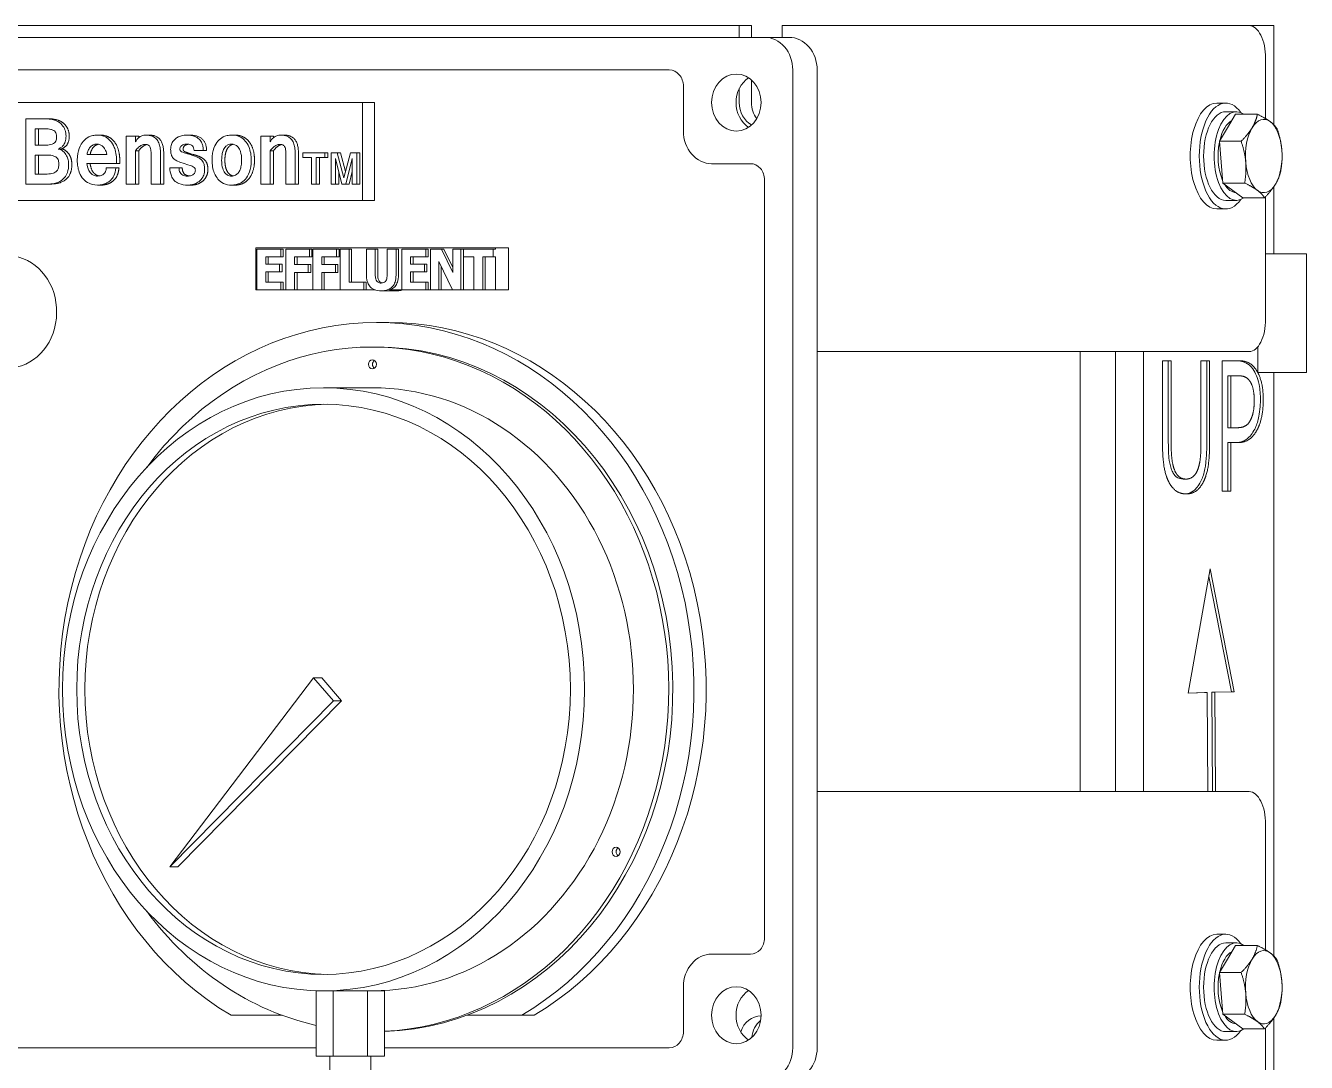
# Model space of a CAD drawing. Header units: inches. Extents: x 12 to 318, y 5 to 204.
# Drawn here: x 235.28 to 245.11, y 79.37 to 87.32 of the extents above; entities that cross this region are included whole.
import ezdxf

# ---------------------------------------------------------------- set-up
doc = ezdxf.new("R2010")
doc.units = ezdxf.units.IN
doc.header["$LTSCALE"] = 9.5
doc.header["$MEASUREMENT"] = 0
doc.layers.add('Visible', color=7, linetype='Continuous', lineweight=18)

msp = doc.modelspace()

# ---------------------------------------------------------------- linework, layer by layer
at = {"layer": 'Visible'}
for p, q in [((240.755377, 87.316313), (229.670252, 87.316313)), ((240.755377, 87.226313), (240.755377, 87.316313)), ((240.755377, 87.316313), (240.849127, 87.316313)), ((240.849127, 87.316313), (240.849127, 87.226313)), ((241.084467, 87.316313), (241.084467, 87.226313)), ((242.36909, 87.316313), (241.084467, 87.316313)), ((242.36909, 87.316313), (242.966726, 87.316313)), ((244.667654, 87.316313), (242.966726, 87.316313)), ((244.857142, 87.316313), (244.667654, 87.316313)), ((244.857142, 86.554446), (244.857142, 87.316313)), ((229.257586, 87.226313), (240.948929, 87.226313)), ((241.136429, 87.226313), (240.948929, 87.226313)), ((244.792654, 86.602874), (244.792654, 87.066313)), ((229.988295, 86.976278), (240.21822, 86.976278)), ((241.165435, 86.976313), (241.165435, 79.476313)), ((241.352935, 86.976313), (241.352935, 79.476313)), ((240.849127, 86.898625), (240.849127, 86.726313)), ((240.326473, 86.851278), (240.326473, 86.507563)), ((240.755377, 86.726313), (240.755377, 86.834718)), ((232.342801, 86.726278), (237.863713, 86.726278)), ((237.863713, 86.726278), (237.863713, 85.976278)), ((237.957463, 86.726278), (237.863713, 86.726278)), ((237.957463, 86.726278), (237.957463, 85.976278)), ((244.417654, 86.722313), (244.486936, 86.722313)), ((235.281653, 86.601278), (235.281653, 86.101278)), ((235.438116, 86.601278), (235.281653, 86.601278)), ((235.463116, 86.601278), (235.438116, 86.601278)), ((244.568342, 86.656313), (244.486936, 86.656313)), ((244.500364, 86.532705), (244.562831, 86.636203)), ((244.562831, 86.636203), (244.729889, 86.636203)), ((235.354845, 86.524355), (235.432857, 86.524355)), ((235.354845, 86.400367), (235.354845, 86.524355)), ((235.379845, 86.524355), (235.379845, 86.400367)), ((235.852115, 86.476784), (235.827115, 86.476784)), ((236.1232, 86.468687), (236.051761, 86.468687)), ((236.051761, 86.468687), (236.051761, 86.101278)), ((236.1232, 86.424659), (236.1232, 86.468687)), ((236.1482, 86.468687), (236.1232, 86.468687)), ((236.1482, 86.468687), (236.1482, 86.4574)), ((236.228842, 86.476784), (236.203842, 86.476784)), ((236.538951, 86.476784), (236.513951, 86.476784)), ((236.885876, 86.476784), (236.860876, 86.476784)), ((237.156961, 86.468687), (237.085522, 86.468687)), ((237.085522, 86.468687), (237.085522, 86.101278)), ((237.181961, 86.468687), (237.156961, 86.468687)), ((237.156961, 86.424659), (237.156961, 86.468687)), ((237.181961, 86.468687), (237.181961, 86.4574)), ((237.262603, 86.476784), (237.237603, 86.476784)), ((244.437897, 86.429206), (244.500364, 86.532705)), ((235.437678, 86.400367), (235.354845, 86.400367)), ((235.556324, 86.370023), (235.531324, 86.370023)), ((244.437897, 86.429206), (244.604955, 86.429206)), ((244.45148, 86.269261), (244.437897, 86.429206)), ((235.354845, 86.32395), (235.438116, 86.32395)), ((235.354845, 86.178201), (235.354845, 86.32395)), ((235.379845, 86.32395), (235.379845, 86.178201)), ((235.902936, 86.329011), (235.751294, 86.329011)), ((235.977442, 86.259679), (235.977442, 86.284477)), ((236.002442, 86.284477), (236.002442, 86.259679)), ((236.1232, 86.101278), (236.1232, 86.356845)), ((236.1482, 86.356845), (236.1232, 86.356845)), ((236.1482, 86.356845), (236.1482, 86.101278)), ((236.242848, 86.33559), (236.242848, 86.101278)), ((236.314725, 86.101278), (236.314725, 86.33812)), ((236.339725, 86.33812), (236.339725, 86.101278)), ((236.57268, 86.359375), (236.643242, 86.359375)), ((236.668242, 86.359375), (236.643242, 86.359375)), ((237.181961, 86.356845), (237.156961, 86.356845)), ((237.156961, 86.101278), (237.156961, 86.356845)), ((237.181961, 86.356845), (237.181961, 86.101278)), ((237.276609, 86.33559), (237.276609, 86.101278)), ((237.348485, 86.101278), (237.348485, 86.33812)), ((237.373485, 86.33812), (237.373485, 86.101278)), ((237.574692, 86.341278), (237.407868, 86.341278)), ((237.407868, 86.341278), (237.407868, 86.304355)), ((237.407868, 86.304355), (237.473504, 86.304355)), ((237.473504, 86.304355), (237.473504, 86.101278)), ((237.508636, 86.304355), (237.574692, 86.304355)), ((237.508636, 86.101278), (237.508636, 86.304355)), ((237.533636, 86.304355), (237.533636, 86.101278)), ((237.599692, 86.341278), (237.574692, 86.341278)), ((237.574692, 86.304355), (237.574692, 86.341278)), ((237.599692, 86.304355), (237.574692, 86.304355)), ((237.599692, 86.341278), (237.599692, 86.304355)), ((237.670837, 86.341278), (237.623714, 86.341278)), ((237.623714, 86.341278), (237.623714, 86.101278)), ((237.657374, 86.297068), (237.7066, 86.101278)), ((237.657374, 86.101278), (237.657374, 86.297068)), ((237.695837, 86.341278), (237.670837, 86.341278)), ((237.721537, 86.149375), (237.670837, 86.341278)), ((237.695837, 86.341278), (237.73414, 86.1963)), ((237.773078, 86.341278), (237.721537, 86.149375)), ((237.736683, 86.101278), (237.78612, 86.297068)), ((237.81999, 86.341278), (237.773078, 86.341278)), ((237.78612, 86.297068), (237.78612, 86.101278)), ((237.84499, 86.341278), (237.81999, 86.341278)), ((237.81999, 86.101278), (237.81999, 86.341278)), ((237.84499, 86.341278), (237.84499, 86.101278)), ((244.465063, 86.109316), (244.45148, 86.269261)), ((235.446005, 86.178201), (235.354845, 86.178201)), ((235.750417, 86.259679), (235.977442, 86.259679)), ((235.971745, 86.225772), (235.898553, 86.225772)), ((235.996745, 86.225772), (235.971745, 86.225772)), ((236.002442, 86.259679), (235.977442, 86.259679)), ((236.456976, 86.225772), (236.385538, 86.225772)), ((236.481976, 86.225772), (236.456976, 86.225772)), ((237.682374, 86.197635), (237.682374, 86.101278)), ((237.78612, 86.198058), (237.761683, 86.101278)), ((240.542979, 86.257563), (240.840645, 86.257563)), ((235.281653, 86.101278), (235.446005, 86.101278)), ((235.471005, 86.101278), (235.446005, 86.101278)), ((235.857374, 86.093181), (235.832374, 86.093181)), ((236.051761, 86.101278), (236.1232, 86.101278)), ((236.1482, 86.101278), (236.1232, 86.101278)), ((236.242848, 86.101278), (236.314725, 86.101278)), ((236.339725, 86.101278), (236.314725, 86.101278)), ((236.548593, 86.093181), (236.523593, 86.093181)), ((236.885876, 86.093181), (236.860876, 86.093181)), ((237.085522, 86.101278), (237.156961, 86.101278)), ((237.181961, 86.101278), (237.156961, 86.101278)), ((237.276609, 86.101278), (237.348485, 86.101278)), ((237.373485, 86.101278), (237.348485, 86.101278)), ((237.473504, 86.101278), (237.508636, 86.101278)), ((237.533636, 86.101278), (237.508636, 86.101278)), ((237.623714, 86.101278), (237.657374, 86.101278)), ((237.682374, 86.101278), (237.657374, 86.101278)), ((237.7066, 86.101278), (237.736683, 86.101278)), ((237.761683, 86.101278), (237.736683, 86.101278)), ((237.78612, 86.101278), (237.81999, 86.101278)), ((237.84499, 86.101278), (237.81999, 86.101278)), ((240.948898, 86.132563), (240.948898, 80.320063)), ((244.465063, 86.109316), (244.632121, 86.109316)), ((244.541112, 86.05287), (244.465063, 86.109316)), ((244.857142, 85.566313), (244.857142, 86.082349)), ((237.863713, 85.976278), (233.263237, 85.976278)), ((237.957463, 85.976278), (237.863713, 85.976278)), ((244.568342, 85.976313), (244.486936, 85.976313)), ((244.617162, 85.996423), (244.541112, 86.05287)), ((244.617162, 85.996423), (244.78422, 85.996423)), ((244.792654, 85.066313), (244.792654, 86.005003)), ((244.417654, 85.910313), (244.486936, 85.910313)), ((237.045534, 85.611278), (238.885838, 85.611278)), ((237.045534, 85.288778), (237.045534, 85.611278)), ((237.238101, 85.601778), (237.054901, 85.601778)), ((237.054901, 85.601778), (237.054901, 85.288778)), ((237.256851, 85.601778), (237.238101, 85.601778)), ((237.238101, 85.542171), (237.238101, 85.601778)), ((237.256851, 85.542171), (237.256851, 85.601778)), ((237.457665, 85.601778), (237.276222, 85.601778)), ((237.276222, 85.601778), (237.276222, 85.288778)), ((237.476415, 85.601778), (237.457665, 85.601778)), ((237.457665, 85.542171), (237.457665, 85.601778)), ((237.476415, 85.542171), (237.476415, 85.601778)), ((237.666246, 85.601778), (237.484803, 85.601778)), ((237.484803, 85.601778), (237.484803, 85.288778)), ((237.684996, 85.601778), (237.666246, 85.601778)), ((237.666246, 85.542171), (237.666246, 85.601778)), ((237.684996, 85.542171), (237.684996, 85.601778)), ((237.76148, 85.601778), (237.693384, 85.601778)), ((237.693384, 85.601778), (237.693384, 85.288778)), ((237.78023, 85.601778), (237.76148, 85.601778)), ((237.76148, 85.348385), (237.76148, 85.601778)), ((237.78023, 85.348385), (237.78023, 85.601778)), ((237.962811, 85.601778), (237.894715, 85.601778)), ((237.894715, 85.601778), (237.894715, 85.401905)), ((237.981561, 85.601778), (237.962811, 85.601778)), ((237.962811, 85.40647), (237.962811, 85.601778)), ((237.981561, 85.40647), (237.981561, 85.601778)), ((238.121848, 85.601778), (238.053752, 85.601778)), ((238.053752, 85.601778), (238.053752, 85.40647)), ((238.121848, 85.402158), (238.121848, 85.601778)), ((238.140598, 85.601778), (238.121848, 85.601778)), ((238.140598, 85.402158), (238.140598, 85.601778)), ((238.34932, 85.601778), (238.16612, 85.601778)), ((238.16612, 85.601778), (238.16612, 85.288778)), ((238.36807, 85.601778), (238.34932, 85.601778)), ((238.34932, 85.542171), (238.34932, 85.601778)), ((238.36807, 85.542171), (238.36807, 85.601778)), ((238.470914, 85.601778), (238.387441, 85.601778)), ((238.387441, 85.601778), (238.387441, 85.288778)), ((238.489664, 85.601778), (238.470914, 85.601778)), ((238.557462, 85.42245), (238.470914, 85.601778)), ((238.557462, 85.4613), (238.489664, 85.601778)), ((238.619627, 85.601778), (238.557462, 85.601778)), ((238.557462, 85.601778), (238.557462, 85.42245)), ((238.638377, 85.601778), (238.619627, 85.601778)), ((238.619627, 85.288778), (238.619627, 85.601778)), ((238.638377, 85.288778), (238.638377, 85.601778)), ((238.867088, 85.601778), (238.638637, 85.601778)), ((238.638637, 85.601778), (238.638637, 85.542171)), ((238.885838, 85.601778), (238.867088, 85.601778)), ((238.867088, 85.542171), (238.867088, 85.601778)), ((238.885838, 85.611278), (238.885838, 85.601778)), ((238.985838, 85.611278), (238.885838, 85.611278)), ((238.985838, 85.611278), (238.985838, 85.601778)), ((238.985838, 85.601778), (238.985838, 85.288778)), ((237.122558, 85.48713), (237.122558, 85.542171)), ((237.122558, 85.542171), (237.238101, 85.542171)), ((237.229095, 85.48713), (237.122558, 85.48713)), ((237.141308, 85.48713), (237.141308, 85.542171)), ((237.247845, 85.48713), (237.229095, 85.48713)), ((237.229095, 85.427523), (237.229095, 85.48713)), ((237.256851, 85.542171), (237.238101, 85.542171)), ((237.247845, 85.427523), (237.247845, 85.48713)), ((237.343879, 85.483071), (237.343879, 85.542171)), ((237.343879, 85.542171), (237.457665, 85.542171)), ((237.448659, 85.483071), (237.343879, 85.483071)), ((237.362629, 85.483071), (237.362629, 85.542171)), ((237.448659, 85.423465), (237.448659, 85.483071)), ((237.467409, 85.483071), (237.448659, 85.483071)), ((237.476415, 85.542171), (237.457665, 85.542171)), ((237.467409, 85.423465), (237.467409, 85.483071)), ((237.55246, 85.542171), (237.666246, 85.542171)), ((237.55246, 85.483071), (237.55246, 85.542171)), ((237.65724, 85.483071), (237.55246, 85.483071)), ((237.57121, 85.483071), (237.57121, 85.542171)), ((237.65724, 85.423465), (237.65724, 85.483071)), ((237.67599, 85.483071), (237.65724, 85.483071)), ((237.684996, 85.542171), (237.666246, 85.542171)), ((237.67599, 85.423465), (237.67599, 85.483071)), ((238.233777, 85.48713), (238.233777, 85.542171)), ((238.233777, 85.542171), (238.34932, 85.542171)), ((238.340314, 85.48713), (238.233777, 85.48713)), ((238.252527, 85.48713), (238.252527, 85.542171)), ((238.359064, 85.48713), (238.340314, 85.48713)), ((238.340314, 85.427523), (238.340314, 85.48713)), ((238.36807, 85.542171), (238.34932, 85.542171)), ((238.359064, 85.427523), (238.359064, 85.48713)), ((238.449606, 85.288778), (238.449606, 85.506914)), ((238.449606, 85.506914), (238.554167, 85.288778)), ((238.638637, 85.542171), (238.718814, 85.542171)), ((238.718814, 85.542171), (238.718814, 85.288778)), ((238.78691, 85.288778), (238.78691, 85.542171)), ((238.78691, 85.542171), (238.867088, 85.542171)), ((238.80566, 85.288778), (238.80566, 85.542171)), ((238.885838, 85.542171), (238.867088, 85.542171)), ((238.885838, 85.542171), (238.885838, 85.288778)), ((244.792654, 85.566313), (245.105593, 85.566313)), ((245.105593, 85.566313), (245.105593, 84.656789)), ((237.122558, 85.348385), (237.122558, 85.427523)), ((237.122558, 85.427523), (237.229095, 85.427523)), ((237.141308, 85.348385), (237.141308, 85.427523)), ((237.247845, 85.427523), (237.229095, 85.427523)), ((237.343879, 85.288778), (237.343879, 85.423465)), ((237.343879, 85.423465), (237.448659, 85.423465)), ((237.362629, 85.288778), (237.362629, 85.423465)), ((237.467409, 85.423465), (237.448659, 85.423465)), ((237.55246, 85.288778), (237.55246, 85.423465)), ((237.55246, 85.423465), (237.65724, 85.423465)), ((237.57121, 85.288778), (237.57121, 85.423465)), ((237.67599, 85.423465), (237.65724, 85.423465)), ((238.233777, 85.427523), (238.340314, 85.427523)), ((238.233777, 85.348385), (238.233777, 85.427523)), ((238.252527, 85.348385), (238.252527, 85.427523)), ((238.359064, 85.427523), (238.340314, 85.427523)), ((238.468356, 85.288778), (238.468356, 85.467798)), ((237.054901, 85.288778), (237.045534, 85.288778)), ((237.054901, 85.288778), (237.238101, 85.288778)), ((237.238101, 85.348385), (237.122558, 85.348385)), ((237.238101, 85.288778), (237.238101, 85.348385)), ((237.256851, 85.348385), (237.238101, 85.348385)), ((237.256851, 85.288778), (237.238101, 85.288778)), ((237.256851, 85.288778), (237.256851, 85.348385)), ((237.276222, 85.288778), (237.256851, 85.288778)), ((237.276222, 85.288778), (237.343879, 85.288778)), ((237.362629, 85.288778), (237.343879, 85.288778)), ((237.484803, 85.288778), (237.362629, 85.288778)), ((237.484803, 85.288778), (237.55246, 85.288778)), ((237.57121, 85.288778), (237.55246, 85.288778)), ((237.693384, 85.288778), (237.57121, 85.288778)), ((237.693384, 85.288778), (237.874167, 85.288778)), ((237.874167, 85.348385), (237.76148, 85.348385)), ((237.892917, 85.348385), (237.874167, 85.348385)), ((237.874167, 85.288778), (237.874167, 85.348385)), ((237.892917, 85.288778), (237.874167, 85.288778)), ((237.892917, 85.288778), (237.892917, 85.348385)), ((237.962836, 85.288778), (237.892917, 85.288778)), ((238.16612, 85.288778), (238.072995, 85.288778)), ((238.16612, 85.288778), (238.34932, 85.288778)), ((238.34932, 85.348385), (238.233777, 85.348385)), ((238.36807, 85.348385), (238.34932, 85.348385)), ((238.34932, 85.288778), (238.34932, 85.348385)), ((238.36807, 85.288778), (238.34932, 85.288778)), ((238.36807, 85.288778), (238.36807, 85.348385)), ((238.387441, 85.288778), (238.36807, 85.288778)), ((238.387441, 85.288778), (238.449606, 85.288778)), ((238.468356, 85.288778), (238.449606, 85.288778)), ((238.554167, 85.288778), (238.468356, 85.288778)), ((238.554167, 85.288778), (238.619627, 85.288778)), ((238.638377, 85.288778), (238.619627, 85.288778)), ((238.718814, 85.288778), (238.638377, 85.288778)), ((238.718814, 85.288778), (238.78691, 85.288778)), ((238.80566, 85.288778), (238.78691, 85.288778)), ((238.885838, 85.288778), (238.80566, 85.288778)), ((238.892088, 85.288778), (238.885838, 85.288778)), ((238.985838, 85.288778), (238.892088, 85.288778)), ((238.127032, 85.282183), (238.008282, 85.282183)), ((238.065686, 85.038778), (237.971936, 85.038778)), ((237.971936, 84.851278), (237.940686, 84.851278)), ((241.352935, 84.816313), (242.36909, 84.816313)), ((242.966726, 84.816313), (242.36909, 84.816313)), ((242.966726, 84.816313), (244.667654, 84.816313)), ((243.369595, 81.441313), (243.369595, 84.816313)), ((243.369598, 84.816313), (243.369598, 81.441313)), ((243.640636, 81.441313), (243.640636, 84.816313)), ((243.857142, 84.816313), (243.857142, 81.441313)), ((244.732142, 84.852152), (244.732142, 84.656789)), ((244.001712, 84.122156), (244.001712, 84.746143)), ((244.001712, 84.746143), (244.068163, 84.746143)), ((244.046512, 84.746143), (244.046512, 84.122156)), ((244.068163, 84.746143), (244.068163, 84.122156)), ((244.297093, 84.118915), (244.297093, 84.746143)), ((244.297093, 84.746143), (244.363543, 84.746143)), ((244.341893, 84.746143), (244.341893, 84.122156)), ((244.363543, 84.746143), (244.363543, 84.122156)), ((244.458762, 83.746143), (244.458762, 84.746143)), ((244.458762, 84.746143), (244.58437, 84.746143)), ((244.525213, 84.631071), (244.503562, 84.631071)), ((244.503562, 84.631071), (244.503562, 84.232367)), ((244.525213, 84.631071), (244.525213, 84.232367)), ((244.580318, 84.631071), (244.525213, 84.631071)), ((244.732142, 84.656789), (245.105593, 84.656789)), ((244.857142, 80.179446), (244.857142, 84.656789)), ((237.940686, 84.538778), (237.565686, 84.538778)), ((244.525213, 84.232367), (244.503562, 84.232367)), ((244.525213, 84.232367), (244.570594, 84.232367)), ((244.525213, 84.118915), (244.503562, 84.118915)), ((244.503562, 84.118915), (244.503562, 83.746143)), ((244.581534, 84.118915), (244.525213, 84.118915)), ((244.525213, 84.118915), (244.525213, 83.746143)), ((244.182425, 83.838526), (244.160774, 83.838526)), ((244.525213, 83.746143), (244.458762, 83.746143)), ((244.197437, 82.19677), (244.367583, 83.148974)), ((244.367583, 83.148974), (244.552312, 82.208046)), ((244.357267, 83.091241), (244.530661, 82.208046)), ((236.386814, 80.865034), (237.489139, 82.314666)), ((237.551639, 82.314666), (237.489139, 82.314666)), ((237.489139, 82.314666), (237.642232, 82.13789)), ((237.551639, 82.314666), (237.704732, 82.13789)), ((244.345524, 82.202271), (244.197437, 82.19677)), ((244.323873, 82.202271), (244.197582, 82.19758)), ((244.345524, 82.202271), (244.323873, 82.202271)), ((244.350616, 81.441313), (244.345524, 82.202271)), ((244.530661, 82.208046), (244.380518, 82.203853)), ((244.380518, 82.203853), (244.386285, 81.441313)), ((244.402169, 82.203853), (244.380518, 82.203853)), ((244.552312, 82.208046), (244.402169, 82.203853)), ((244.402169, 82.203853), (244.407936, 81.441313)), ((244.552312, 82.208046), (244.530661, 82.208046)), ((237.642232, 82.13789), (236.386814, 80.865034)), ((237.704732, 82.13789), (236.449314, 80.865034)), ((237.704732, 82.13789), (237.642232, 82.13789)), ((242.36909, 81.441313), (241.352935, 81.441313)), ((242.36909, 81.441313), (242.966726, 81.441313)), ((244.667654, 81.441313), (242.966726, 81.441313)), ((244.792654, 80.227874), (244.792654, 81.191313)), ((236.449314, 80.865034), (236.386814, 80.865034)), ((244.417654, 80.347313), (244.486936, 80.347313)), ((244.568342, 80.281313), (244.486936, 80.281313)), ((240.840645, 80.195063), (240.542979, 80.195063)), ((244.500364, 80.157705), (244.562831, 80.261203)), ((244.562831, 80.261203), (244.729889, 80.261203)), ((244.437897, 80.054206), (244.500364, 80.157705)), ((244.437897, 80.054206), (244.604955, 80.054206)), ((244.45148, 79.894261), (244.437897, 80.054206)), ((237.565686, 79.913778), (237.509144, 79.913778)), ((237.509144, 79.913778), (237.509144, 79.413778)), ((237.64026, 79.913778), (237.565686, 79.913778)), ((237.64026, 79.913778), (237.64026, 79.413778)), ((237.902491, 79.913778), (237.64026, 79.913778)), ((237.902491, 79.913778), (237.902491, 79.413778)), ((238.033607, 79.913778), (237.902491, 79.913778)), ((238.033607, 79.913778), (238.033607, 79.413778)), ((240.326473, 79.945063), (240.326473, 79.601348)), ((244.465063, 79.734316), (244.45148, 79.894261)), ((237.247338, 79.726348), (236.85597, 79.726348)), ((239.087902, 79.726348), (238.665284, 79.726348)), ((239.181652, 79.726348), (239.087902, 79.726348)), ((244.465063, 79.734316), (244.632121, 79.734316)), ((244.541112, 79.67787), (244.465063, 79.734316)), ((244.857142, 76.566313), (244.857142, 79.707349)), ((244.568342, 79.601313), (244.486936, 79.601313)), ((244.617162, 79.621423), (244.541112, 79.67787)), ((244.617162, 79.621423), (244.78422, 79.621423)), ((244.792654, 79.191313), (244.792654, 79.630003)), ((244.417654, 79.535313), (244.486936, 79.535313)), ((237.509144, 79.476348), (232.29625, 79.476348)), ((237.509144, 79.413778), (237.64026, 79.413778)), ((237.614395, 79.413778), (237.614395, 79.288778)), ((237.64026, 79.413778), (237.902491, 79.413778)), ((237.902491, 79.413778), (238.033607, 79.413778)), ((237.928356, 79.413778), (237.928356, 79.288778)), ((240.21822, 79.476348), (238.033607, 79.476348))]:
    msp.add_line(p, q, dxfattribs=at)
for centre, major_axis, ratio, start_param, end_param in [((244.667654, 87.066313), (0, 0.25), 0.5, 4.71238898, 6.28318531), ((240.948929, 86.976313), (0, 0.25), 0.8660254, 4.71238898, 6.28318531), ((241.136429, 86.976313), (0, 0.25), 0.8660254, 4.71238898, 6.28318531), ((240.21822, 86.851278), (0, 0.125), 0.8660254, 4.71238898, 6.28318531), ((240.919922, 86.726313), (0, -0.21875), 0.8660254, 3.65927979, 5.76549818), ((244.486936, 86.316313), (0, -0.406), 0.5, 2.53151287, 6.89326509), ((240.919922, 86.726313), (0, 0.19), 0.8660254, 1.57079633, 2.70051266), ((241.013672, 86.726313), (0, -0.19), 0.8660254, 4.71238898, 5.42078639), ((244.417654, 86.316313), (0, -0.406), 0.5, 3.14159265, 6.28318531), ((244.568342, 86.316313), (0, -0.34), 0.5, 2.79593383, 6.62884413), ((244.486936, 86.316313), (0, 0.34), 0.5, 0, 3.14159265), ((244.568342, 86.316313), (0, 0.281), 0.5, 0.24467377, 1.13899712), ((244.77879, 86.316313), (0, 0.281), 0.5, 5.9278232, 6.97502076), ((244.77879, 86.316313), (0, 0.281), 0.5, 4.88062565, 5.9278232), ((240.542979, 86.507563), (0, -0.25), 0.8660254, 4.71238898, 6.28318531), ((244.77879, 86.316313), (0, -0.281), 0.5, 3.8334281, 4.88062565), ((244.568342, 86.316313), (0, 0.281), 0.5, 1.18053999, 2.29752601), ((244.77879, 86.316313), (0, -0.281), 0.5, 4.88062565, 5.9278232), ((244.77879, 86.316313), (0, 0.281), 0.5, 3.8334281, 4.88062565), ((240.840645, 86.132563), (0, 0.125), 0.8660254, 4.71238898, 6.28318531), ((244.568342, 86.316313), (0, -0.281), 0.5, 5.59885626, 6.25679015), ((244.77879, 86.316313), (0, -0.281), 0.5, 5.9278232, 6.97502076), ((235.146589, 85.120887), (0, 0.42942), 0.8660254, 3.2341876, 6.15298238), ((237.940686, 82.226278), (0, 2.625), 0.8660254, 3.1824788, 7.14836042), ((237.971936, 82.226278), (0, 2.8125), 0.8660254, 3.61752935, 8.94884126), ((238.065686, 82.226278), (0, 2.8125), 0.8660254, 3.61752935, 6.28318531), ((244.667654, 85.066313), (0, -0.25), 0.5, 0, 1.57079633), ((237.971936, 82.226278), (0, 2.625), 0.8660254, 3.1687243, 6.28318531), ((237.971936, 84.718674), (0, -0.035), 0.8660254, 3.68317357, 5.74160439), ((237.940686, 82.226278), (0, 2.3125), 0.8660254, 3.14159265, 6.28318531), ((237.628186, 82.226278), (0, 2.186419), 0.8660254, 0.01650463, 3.12508802), ((244.667654, 81.191313), (0, 0.25), 0.5, 4.71238898, 6.28318531), ((239.841233, 80.98008), (0, -0.035), 0.8660254, 3.68317357, 5.74160439), ((237.940686, 82.226278), (0, -2.625), 0.8660254, 5.41801019, 6.09219719), ((244.486936, 79.941313), (0, -0.406), 0.5, 2.53151287, 6.89326509), ((240.840645, 80.320063), (0, -0.125), 0.8660254, 0, 1.57079633), ((244.417654, 79.941313), (0, -0.406), 0.5, 3.14159265, 6.28318531), ((244.486936, 79.941313), (0, 0.34), 0.5, 0, 3.14159265), ((244.568342, 79.941313), (0, -0.34), 0.5, 2.79593383, 6.62884413), ((240.542979, 79.945063), (0, 0.25), 0.8660254, 0, 1.57079633), ((244.568342, 79.941313), (0, 0.281), 0.5, 0.24467377, 1.13899712), ((244.77879, 79.941313), (0, 0.281), 0.5, 5.9278232, 6.97502076), ((244.77879, 79.941313), (0, 0.281), 0.5, 4.88062565, 5.9278232), ((244.77879, 79.941313), (0, -0.281), 0.5, 3.8334281, 4.88062565), ((244.568342, 79.941313), (0, 0.281), 0.5, 1.18053999, 2.29752601), ((244.77879, 79.941313), (0, 0.281), 0.5, 3.8334281, 4.88062565), ((240.919922, 79.726313), (0, -0.21875), 0.8660254, 3.65927979, 5.76549818), ((244.77879, 79.941313), (0, -0.281), 0.5, 4.88062565, 5.9278232), ((240.919922, 79.531313), (0, 0.19), 0.8660254, 6.27167868, 7.49153036), ((241.013672, 79.531313), (0, -0.19), 0.8660254, 3.75689632, 4.58638942), ((244.568342, 79.941313), (0, -0.281), 0.5, 5.59885626, 6.25679015), ((244.77879, 79.941313), (0, -0.281), 0.5, 5.9278232, 6.97502076), ((240.21822, 79.601348), (0, -0.125), 0.8660254, 0, 1.57079633), ((240.948929, 79.476313), (0, -0.25), 0.8660254, 0, 1.57079633), ((241.136429, 79.476313), (0, -0.25), 0.8660254, 0, 1.57079633)]:
    msp.add_ellipse(centre, major_axis=major_axis, ratio=ratio, start_param=start_param, end_param=end_param, dxfattribs=at)
for centre, major_axis in [((240.732422, 86.726313), (0, 0.21875)), ((237.940686, 84.718674), (0, -0.035)), ((237.565686, 82.226278), (0, 2.3125)), ((237.565686, 82.226278), (0, 2.186419)), ((239.809983, 80.98008), (0, -0.035)), ((240.732422, 79.726313), (0, 0.21875))]:
    msp.add_ellipse(centre, major_axis=major_axis, ratio=0.8660254, dxfattribs=at)
for points, degree, knots in [([(235.590197, 86.468687), (235.590197, 86.47736), (235.589513, 86.485984), (235.586573, 86.502662), (235.584404, 86.510576), (235.577315, 86.529), (235.570259, 86.543031), (235.547142, 86.568248), (235.533197, 86.57855), (235.497414, 86.594517), (235.472269, 86.601278), (235.438116, 86.601278)], 3, [-1.37022204, -1.37022204, -1.37022204, -1.37022204, -1.13367687, -1.13367687, -0.90603204, -0.90603204, -0.58386018, -0.58386018, -0.30050429, -0.30050429, 0, 0, 0, 0]), ([(235.432857, 86.524355), (235.445953, 86.524355), (235.460664, 86.523491), (235.479898, 86.518919), (235.488575, 86.516305), (235.501724, 86.50814), (235.505451, 86.504331), (235.511771, 86.496092), (235.513705, 86.491337), (235.517163, 86.479551), (235.517882, 86.471101), (235.517882, 86.46312)], 3, [-0.217883978, -0.217883978, -0.217883978, -0.217883978, -0.151492323, -0.151492323, -0.118749394, -0.118749394, -0.094641913, -0.094641913, -0.060812242, -0.060812242, 0, 0, 0, 0]), ([(235.517882, 86.46312), (235.517882, 86.457027), (235.517436, 86.45084), (235.515299, 86.439696), (235.513771, 86.434665), (235.509058, 86.42487), (235.505838, 86.420451), (235.498513, 86.41375), (235.493208, 86.409917), (235.47074, 86.401884), (235.453993, 86.400367), (235.437678, 86.400367)], 3, [-0.570946972, -0.570946972, -0.570946972, -0.570946972, -0.453612383, -0.453612383, -0.351244571, -0.351244571, -0.237936486, -0.237936486, -0.143553355, -0.143553355, 0, 0, 0, 0]), ([(235.530154, 86.370003), (235.537407, 86.372876), (235.544467, 86.376493), (235.557043, 86.385214), (235.562579, 86.390118), (235.574501, 86.404148), (235.579814, 86.4137), (235.588373, 86.438454), (235.590197, 86.453613), (235.590197, 86.468687)], 3, [-0.332004447, -0.332004447, -0.332004447, -0.332004447, -0.264558277, -0.264558277, -0.202993513, -0.202993513, -0.114860808, -0.114860808, 0, 0, 0, 0]), ([(235.827115, 86.476784), (235.816285, 86.476784), (235.805515, 86.475672), (235.78335, 86.470602), (235.773588, 86.4668), (235.748641, 86.4544), (235.73391, 86.443087), (235.711036, 86.416417), (235.699507, 86.399173), (235.682909, 86.351948), (235.676788, 86.323616), (235.676788, 86.284983)], 3, [-1.49193162, -1.49193162, -1.49193162, -1.49193162, -1.29030138, -1.29030138, -1.0712515, -1.0712515, -0.64119148, -0.64119148, -0.29439022, -0.29439022, 0, 0, 0, 0]), ([(235.977442, 86.284477), (235.977442, 86.301952), (235.976199, 86.319482), (235.969782, 86.35703), (235.964791, 86.371919), (235.952364, 86.403669), (235.941952, 86.419361), (235.919775, 86.444999), (235.905511, 86.455747), (235.87541, 86.470037), (235.855207, 86.476784), (235.827115, 86.476784)], 3, [-0.953742878, -0.953742878, -0.953742878, -0.953742878, -0.864238922, -0.864238922, -0.757751945, -0.757751945, -0.52950742, -0.52950742, -0.247180323, -0.247180323, 0, 0, 0, 0]), ([(236.203842, 86.476784), (236.193421, 86.476784), (236.183036, 86.475323), (236.1638, 86.468502), (236.155257, 86.463548), (236.137527, 86.44812), (236.129569, 86.437076), (236.1232, 86.424659)], 3, [-0.286997863, -0.286997863, -0.286997863, -0.286997863, -0.195305384, -0.195305384, -0.109970073, -0.109970073, 0, 0, 0, 0]), ([(236.314725, 86.33812), (236.314725, 86.352441), (236.313838, 86.367055), (236.309574, 86.393188), (236.306534, 86.405094), (236.297309, 86.427598), (236.291153, 86.437857), (236.27479, 86.455783), (236.264963, 86.46258), (236.238255, 86.474354), (236.220793, 86.476784), (236.203842, 86.476784)], 3, [-0.549838036, -0.549838036, -0.549838036, -0.549838036, -0.440760651, -0.440760651, -0.347374274, -0.347374274, -0.251258835, -0.251258835, -0.149149172, -0.149149172, 0, 0, 0, 0]), ([(236.513951, 86.476784), (236.501615, 86.476784), (236.489283, 86.475451), (236.463488, 86.468768), (236.452884, 86.46362), (236.437349, 86.454706), (236.426374, 86.447151), (236.407693, 86.424562), (236.402502, 86.413656), (236.394974, 86.392771), (236.392988, 86.37981), (236.392988, 86.36646)], 3, [-0.380184833, -0.380184833, -0.380184833, -0.380184833, -0.319898495, -0.319898495, -0.251008997, -0.251008997, -0.172372504, -0.172372504, -0.101722902, -0.101722902, 0, 0, 0, 0]), ([(236.643242, 86.359375), (236.643017, 86.369402), (236.642099, 86.379474), (236.638504, 86.398091), (236.636014, 86.406665), (236.627691, 86.42611), (236.621166, 86.435963), (236.603023, 86.454222), (236.591365, 86.461241), (236.558522, 86.474234), (236.535508, 86.476784), (236.513951, 86.476784)], 3, [-0.545887419, -0.545887419, -0.545887419, -0.545887419, -0.469637173, -0.469637173, -0.400904814, -0.400904814, -0.30477701, -0.30477701, -0.189676686, -0.189676686, 0, 0, 0, 0]), ([(236.860876, 86.476784), (236.849363, 86.476784), (236.837882, 86.475658), (236.813952, 86.470309), (236.80363, 86.466211), (236.780397, 86.454652), (236.766963, 86.444249), (236.745225, 86.41874), (236.733672, 86.401211), (236.717145, 86.35446), (236.710548, 86.32575), (236.710548, 86.284983)], 3, [-1.56801299, -1.56801299, -1.56801299, -1.56801299, -1.35973826, -1.35973826, -1.12707481, -1.12707481, -0.69333235, -0.69333235, -0.31064426, -0.31064426, 0, 0, 0, 0]), ([(237.011203, 86.284983), (237.011203, 86.302421), (237.009966, 86.319927), (237.003587, 86.357098), (236.998658, 86.371844), (236.98505, 86.406415), (236.973699, 86.421689), (236.953536, 86.444999), (236.939272, 86.455747), (236.909171, 86.470037), (236.888968, 86.476784), (236.860876, 86.476784)], 3, [-0.854658685, -0.854658685, -0.854658685, -0.854658685, -0.788718433, -0.788718433, -0.711388555, -0.711388555, -0.52950742, -0.52950742, -0.247180323, -0.247180323, 0, 0, 0, 0]), ([(237.237603, 86.476784), (237.227182, 86.476784), (237.216797, 86.475323), (237.197561, 86.468502), (237.189018, 86.463548), (237.171288, 86.44812), (237.163329, 86.437076), (237.156961, 86.424659)], 3, [-0.286997863, -0.286997863, -0.286997863, -0.286997863, -0.195305384, -0.195305384, -0.109970073, -0.109970073, 0, 0, 0, 0]), ([(237.348485, 86.33812), (237.348485, 86.352441), (237.347598, 86.367055), (237.343335, 86.393188), (237.340295, 86.405094), (237.33107, 86.427598), (237.324913, 86.437857), (237.308551, 86.455783), (237.298724, 86.46258), (237.272016, 86.474354), (237.254554, 86.476784), (237.237603, 86.476784)], 3, [-0.549838036, -0.549838036, -0.549838036, -0.549838036, -0.440760651, -0.440760651, -0.347374274, -0.347374274, -0.251258835, -0.251258835, -0.149149172, -0.149149172, 0, 0, 0, 0]), ([(235.610357, 86.251076), (235.610357, 86.262847), (235.609088, 86.274437), (235.604026, 86.297534), (235.600364, 86.308169), (235.588745, 86.330245), (235.579506, 86.342914), (235.556711, 86.362152), (235.55006, 86.365433), (235.540833, 86.369091), (235.535552, 86.370186), (235.530154, 86.370003)], 3, [-0.236404936, -0.236404936, -0.236404936, -0.236404936, -0.1893821, -0.1893821, -0.141231453, -0.141231453, -0.08584592, -0.08584592, -0.047520192, -0.047520192, 0, 0, 0, 0]), ([(235.556324, 86.370023), (235.570691, 86.370023), (235.602487, 86.345711), (235.624839, 86.312311), (235.635357, 86.271825), (235.635357, 86.251076)], 2, [0.03921569, 0.03921569, 0.03921569, 1, 2, 3, 4, 4, 4]), ([(235.751294, 86.329011), (235.752885, 86.339577), (235.755629, 86.349798), (235.7639, 86.36847), (235.769121, 86.376582), (235.7825, 86.391456), (235.790015, 86.397161), (235.807414, 86.405508), (235.81713, 86.407452), (235.827115, 86.407452)], 3, [-0.311667492, -0.311667492, -0.311667492, -0.311667492, -0.237050543, -0.237050543, -0.16576507, -0.16576507, -0.087852602, -0.087852602, 0, 0, 0, 0]), ([(235.839616, 86.40637), (235.818546, 86.402599), (235.781553, 86.36393), (235.776294, 86.329011)], 2, [0.22302545, 0.22302545, 0.22302545, 1, 2, 2, 2]), ([(235.827115, 86.407452), (235.834223, 86.407452), (235.841267, 86.406474), (235.854643, 86.402097), (235.860756, 86.398886), (235.876988, 86.386603), (235.884286, 86.376206), (235.895717, 86.356887), (235.900335, 86.343385), (235.902936, 86.329011)], 3, [-0.251457438, -0.251457438, -0.251457438, -0.251457438, -0.21404187, -0.21404187, -0.178283825, -0.178283825, -0.111899249, -0.111899249, 0, 0, 0, 0]), ([(236.1232, 86.356845), (236.13046, 86.366541), (236.138541, 86.375883), (236.154701, 86.390307), (236.162772, 86.396015), (236.179332, 86.403461), (236.187502, 86.405428), (236.195953, 86.405428)], 3, [-0.254147783, -0.254147783, -0.254147783, -0.254147783, -0.156374809, -0.156374809, -0.074354364, -0.074354364, 0, 0, 0, 0]), ([(236.195953, 86.405428), (236.201309, 86.405428), (236.206826, 86.404922), (236.216534, 86.402356), (236.220902, 86.400499), (236.228551, 86.394936), (236.231072, 86.391884), (236.235853, 86.384537), (236.237878, 86.378767), (236.241966, 86.362028), (236.242848, 86.348699), (236.242848, 86.33559)], 3, [-0.243715019, -0.243715019, -0.243715019, -0.243715019, -0.209104446, -0.209104446, -0.179401679, -0.179401679, -0.150757457, -0.150757457, -0.099891353, -0.099891353, 0, 0, 0, 0]), ([(236.392988, 86.36646), (236.392988, 86.356638), (236.393698, 86.346555), (236.397034, 86.329859), (236.399348, 86.321875), (236.409465, 86.302165), (236.416751, 86.295185), (236.428463, 86.285103), (236.441365, 86.27386), (236.49642, 86.257655)], 3, [-1.28758631, -1.28758631, -1.28758631, -1.28758631, -1.00763885, -1.00763885, -0.79953504, -0.79953504, -0.49991727, -0.49991727, 0, 0, 0, 0]), ([(236.543754, 86.326987), (236.513251, 86.33544), (236.49718, 86.340688), (236.478287, 86.348305), (236.473782, 86.35078), (236.469355, 86.354212), (236.467991, 86.355442), (236.46648, 86.357513), (236.466031, 86.358285), (236.464402, 86.362988), (236.464427, 86.367357), (236.464427, 86.371521)], 3, [-0.131420243, -0.131420243, -0.131420243, -0.131420243, -0.085737183, -0.085737183, -0.052375851, -0.052375851, -0.038599816, -0.038599816, -0.031728135, -0.031728135, 0, 0, 0, 0]), ([(236.464427, 86.371521), (236.464427, 86.373682), (236.464608, 86.375828), (236.465394, 86.379967), (236.465974, 86.381917), (236.468223, 86.387286), (236.470314, 86.390286), (236.476714, 86.396845), (236.481603, 86.399825), (236.496273, 86.406151), (236.507468, 86.407452), (236.517896, 86.407452)], 3, [-0.199332402, -0.199332402, -0.199332402, -0.199332402, -0.182867861, -0.182867861, -0.167049192, -0.167049192, -0.137423155, -0.137423155, -0.091748754, -0.091748754, 0, 0, 0, 0]), ([(236.530065, 86.406714), (236.514344, 86.404787), (236.489427, 86.388221), (236.489427, 86.371521)], 2, [0.27717625, 0.27717625, 0.27717625, 1, 2, 2, 2]), ([(236.517896, 86.407452), (236.528384, 86.407452), (236.538689, 86.406), (236.552068, 86.399861), (236.556321, 86.397024), (236.563536, 86.38954), (236.56631, 86.385181), (236.571025, 86.373701), (236.572287, 86.366549), (236.57268, 86.359375)], 3, [-0.223385569, -0.223385569, -0.223385569, -0.223385569, -0.140059831, -0.140059831, -0.096765916, -0.096765916, -0.05477189, -0.05477189, 0, 0, 0, 0]), ([(236.784178, 86.284983), (236.784178, 86.298466), (236.784942, 86.312444), (236.789245, 86.339431), (236.792421, 86.349611), (236.80068, 86.370766), (236.806589, 86.37932), (236.819196, 86.393903), (236.826551, 86.398559), (236.841505, 86.405651), (236.851097, 86.407452), (236.860876, 86.407452)], 3, [-0.22807944, -0.22807944, -0.22807944, -0.22807944, -0.205294754, -0.205294754, -0.181748055, -0.181748055, -0.142221383, -0.142221383, -0.086038211, -0.086038211, 0, 0, 0, 0]), ([(236.873256, 86.406374), (236.863492, 86.40464), (236.841172, 86.392776), (236.820573, 86.362412), (236.809178, 86.316865), (236.809178, 86.284983)], 2, [0.38328199, 0.38328199, 0.38328199, 1, 2, 3, 4, 4, 4]), ([(236.860876, 86.407452), (236.866266, 86.407452), (236.871623, 86.406876), (236.883512, 86.404026), (236.888415, 86.401761), (236.899177, 86.396116), (236.905738, 86.390506), (236.918911, 86.374067), (236.924336, 86.362726), (236.934587, 86.331948), (236.937573, 86.31073), (236.937573, 86.284983)], 3, [-0.485256347, -0.485256347, -0.485256347, -0.485256347, -0.453784115, -0.453784115, -0.414355835, -0.414355835, -0.320828378, -0.320828378, -0.196193606, -0.196193606, 0, 0, 0, 0]), ([(237.156961, 86.356845), (237.164221, 86.366541), (237.172302, 86.375883), (237.188462, 86.390307), (237.196533, 86.396015), (237.213093, 86.403461), (237.221263, 86.405428), (237.229714, 86.405428)], 3, [-0.254147783, -0.254147783, -0.254147783, -0.254147783, -0.156374809, -0.156374809, -0.074354364, -0.074354364, 0, 0, 0, 0]), ([(237.229714, 86.405428), (237.23507, 86.405428), (237.240587, 86.404922), (237.250295, 86.402356), (237.254663, 86.400499), (237.262311, 86.394936), (237.264833, 86.391884), (237.269613, 86.384537), (237.271639, 86.378767), (237.275727, 86.362028), (237.276609, 86.348699), (237.276609, 86.33559)], 3, [-0.243715019, -0.243715019, -0.243715019, -0.243715019, -0.209104446, -0.209104446, -0.179401679, -0.179401679, -0.150757457, -0.150757457, -0.099891353, -0.099891353, 0, 0, 0, 0]), ([(235.438116, 86.32395), (235.453475, 86.32395), (235.471312, 86.322964), (235.490983, 86.31803), (235.501787, 86.315182), (235.514515, 86.307178), (235.519524, 86.303524), (235.528308, 86.291698), (235.530508, 86.285783), (235.534533, 86.271504), (235.535413, 86.261023), (235.535413, 86.251076)], 3, [-0.627216897, -0.627216897, -0.627216897, -0.627216897, -0.26355814, -0.26355814, -0.153530989, -0.153530989, -0.114232774, -0.114232774, -0.075797609, -0.075797609, 0, 0, 0, 0]), ([(235.676788, 86.284983), (235.676788, 86.268219), (235.677923, 86.251328), (235.682494, 86.223986), (235.685757, 86.208868), (235.701863, 86.167122), (235.713485, 86.151171), (235.735065, 86.126293), (235.749927, 86.115095), (235.78098, 86.100415), (235.802232, 86.093181), (235.832374, 86.093181)], 3, [-1.15207317, -1.15207317, -1.15207317, -1.15207317, -0.93289171, -0.93289171, -0.78803686, -0.78803686, -0.5752915, -0.5752915, -0.26521632, -0.26521632, 0, 0, 0, 0]), ([(236.65376, 86.21312), (236.65376, 86.223418), (236.65293, 86.23385), (236.648399, 86.255218), (236.644949, 86.263208), (236.635527, 86.280792), (236.627797, 86.288008), (236.616192, 86.297643), (236.600459, 86.311224), (236.543754, 86.326987)], 3, [-1.26579165, -1.26579165, -1.26579165, -1.26579165, -1.09964579, -1.09964579, -0.91097669, -0.91097669, -0.51319308, -0.51319308, 0, 0, 0, 0]), ([(236.710548, 86.284983), (236.710548, 86.26756), (236.711727, 86.249996), (236.717678, 86.214478), (236.722082, 86.200205), (236.735782, 86.164825), (236.746719, 86.149406), (236.767857, 86.124985), (236.782163, 86.114207), (236.818156, 86.097137), (236.8393, 86.093181), (236.860876, 86.093181)], 3, [-0.559807611, -0.559807611, -0.559807611, -0.559807611, -0.508752242, -0.508752242, -0.453813618, -0.453813618, -0.343491309, -0.343491309, -0.189844967, -0.189844967, 0, 0, 0, 0]), ([(236.860876, 86.162513), (236.855262, 86.162513), (236.849644, 86.163077), (236.837555, 86.165967), (236.832682, 86.168247), (236.821423, 86.174419), (236.81452, 86.1806), (236.803287, 86.194985), (236.797223, 86.20486), (236.787505, 86.23668), (236.784178, 86.256816), (236.784178, 86.284983)], 3, [-0.87203894, -0.87203894, -0.87203894, -0.87203894, -0.787716776, -0.787716776, -0.686621698, -0.686621698, -0.437031514, -0.437031514, -0.214626715, -0.214626715, 0, 0, 0, 0]), ([(236.809178, 86.284983), (236.809178, 86.2531), (236.820573, 86.206541), (236.841172, 86.177189), (236.863239, 86.16527), (236.873257, 86.163549)], 2, [0, 0, 0, 1, 2, 3, 3.62422726, 3.62422726, 3.62422726]), ([(236.860876, 86.093181), (236.872172, 86.093181), (236.883427, 86.094294), (236.907273, 86.099605), (236.917513, 86.103716), (236.940615, 86.115077), (236.954249, 86.125624), (236.976257, 86.151394), (236.988014, 86.16909), (237.004654, 86.216148), (237.011203, 86.244781), (237.011203, 86.284983)], 3, [-1.52764829, -1.52764829, -1.52764829, -1.52764829, -1.33812293, -1.33812293, -1.12021306, -1.12021306, -0.68610543, -0.68610543, -0.3063334, -0.3063334, 0, 0, 0, 0]), ([(236.937573, 86.284983), (236.937573, 86.271418), (236.936744, 86.25749), (236.93212, 86.229608), (236.928632, 86.219065), (236.922655, 86.203847), (236.917759, 86.193652), (236.902683, 86.176207), (236.895408, 86.171506), (236.88026, 86.164317), (236.870661, 86.162513), (236.860876, 86.162513)], 3, [-0.322924908, -0.322924908, -0.322924908, -0.322924908, -0.268030343, -0.268030343, -0.208102325, -0.208102325, -0.144086963, -0.144086963, -0.086096364, -0.086096364, 0, 0, 0, 0]), ([(235.446005, 86.101278), (235.463786, 86.101278), (235.481958, 86.102711), (235.514343, 86.109627), (235.529098, 86.11455), (235.559949, 86.131186), (235.571119, 86.141854), (235.588373, 86.16207), (235.595884, 86.175426), (235.607804, 86.209691), (235.610357, 86.2304), (235.610357, 86.251076)], 3, [-0.534957751, -0.534957751, -0.534957751, -0.534957751, -0.44787355, -0.44787355, -0.373731161, -0.373731161, -0.28123866, -0.28123866, -0.157548974, -0.157548974, 0, 0, 0, 0]), ([(235.535413, 86.251076), (235.535413, 86.245041), (235.534953, 86.238982), (235.532847, 86.227714), (235.531322, 86.222531), (235.526142, 86.210784), (235.522058, 86.204898), (235.510384, 86.193457), (235.502528, 86.188939), (235.479244, 86.17992), (235.461862, 86.178201), (235.446005, 86.178201)], 3, [-0.361217471, -0.361217471, -0.361217471, -0.361217471, -0.315406386, -0.315406386, -0.273717942, -0.273717942, -0.215356644, -0.215356644, -0.139521638, -0.139521638, 0, 0, 0, 0]), ([(235.832374, 86.162513), (235.821965, 86.162513), (235.81165, 86.164272), (235.795593, 86.171476), (235.787157, 86.176405), (235.773487, 86.191603), (235.766378, 86.200884), (235.757445, 86.224779), (235.751777, 86.241358), (235.750417, 86.259679)], 3, [-1.96156648, -1.96156648, -1.96156648, -1.96156648, -1.05825772, -1.05825772, -0.46701751, -0.46701751, -0.14011971, -0.14011971, 0, 0, 0, 0]), ([(235.775417, 86.259679), (235.776732, 86.241966), (235.790757, 86.200974), (235.81267, 86.175165), (235.834915, 86.164972), (235.844581, 86.163469)], 2, [0, 0, 0, 1, 2, 3, 3.61124941, 3.61124941, 3.61124941]), ([(235.832374, 86.093181), (235.845127, 86.093181), (235.857808, 86.09452), (235.880112, 86.099765), (235.892155, 86.103576), (235.914429, 86.115454), (235.927377, 86.123838), (235.949022, 86.14919), (235.954728, 86.160002), (235.965029, 86.181492), (235.969488, 86.202606), (235.971745, 86.225772)], 3, [-0.510586724, -0.510586724, -0.510586724, -0.510586724, -0.395857325, -0.395857325, -0.305816844, -0.305816844, -0.233792858, -0.233792858, -0.177640706, -0.177640706, 0, 0, 0, 0]), ([(235.898553, 86.225772), (235.898127, 86.214933), (235.896851, 86.205507), (235.893989, 86.19764), (235.891847, 86.191869), (235.880567, 86.178904), (235.873678, 86.173792), (235.85814, 86.166318), (235.846568, 86.162513), (235.832374, 86.162513)], 3, [-1.35675121, -1.35675121, -1.35675121, -1.35675121, -0.38738366, -0.38738366, -0.25082013, -0.25082013, -0.12489258, -0.12489258, 0, 0, 0, 0]), ([(236.385538, 86.225772), (236.38666, 86.204548), (236.39031, 86.183155), (236.403756, 86.150915), (236.411014, 86.139377), (236.430841, 86.118511), (236.443212, 86.110523), (236.477697, 86.096081), (236.501213, 86.093181), (236.523593, 86.093181)], 3, [-0.594380343, -0.594380343, -0.594380343, -0.594380343, -0.432514362, -0.432514362, -0.322211878, -0.322211878, -0.196916309, -0.196916309, 0, 0, 0, 0]), ([(236.523155, 86.162513), (236.516179, 86.162513), (236.50904, 86.163054), (236.49635, 86.165672), (236.490561, 86.167533), (236.479876, 86.173113), (236.475043, 86.176758), (236.46677, 86.186318), (236.463632, 86.191933), (236.458312, 86.206899), (236.457106, 86.216404), (236.456976, 86.225772)], 3, [-0.287669746, -0.287669746, -0.287669746, -0.287669746, -0.226284129, -0.226284129, -0.174290962, -0.174290962, -0.123175282, -0.123175282, -0.071392159, -0.071392159, 0, 0, 0, 0]), ([(236.49642, 86.257655), (236.543508, 86.243047), (236.552238, 86.239911), (236.563839, 86.23536), (236.569572, 86.232569), (236.575696, 86.227736), (236.577435, 86.226098), (236.579526, 86.2231), (236.580478, 86.22143), (236.582073, 86.215071), (236.582322, 86.211119), (236.582322, 86.207553)], 3, [-0.257258169, -0.257258169, -0.257258169, -0.257258169, -0.188139614, -0.188139614, -0.088980101, -0.088980101, -0.05025383, -0.05025383, -0.027166149, -0.027166149, 0, 0, 0, 0]), ([(236.582322, 86.207553), (236.582322, 86.204542), (236.582045, 86.20156), (236.580867, 86.195758), (236.579993, 86.193011), (236.57651, 86.18512), (236.573172, 86.180641), (236.56644, 86.174025), (236.561785, 86.170085), (236.543989, 86.163552), (236.533108, 86.162513), (236.523155, 86.162513)], 3, [-0.374073525, -0.374073525, -0.374073525, -0.374073525, -0.320709979, -0.320709979, -0.268475703, -0.268475703, -0.163784914, -0.163784914, -0.087573633, -0.087573633, 0, 0, 0, 0]), ([(236.523593, 86.093181), (236.53611, 86.093181), (236.548628, 86.09446), (236.574649, 86.10078), (236.58542, 86.105607), (236.605363, 86.116324), (236.616571, 86.124759), (236.637069, 86.148087), (236.642996, 86.16089), (236.651413, 86.18414), (236.65376, 86.198365), (236.65376, 86.21312)], 3, [-0.343256409, -0.343256409, -0.343256409, -0.343256409, -0.303581547, -0.303581547, -0.258977781, -0.258977781, -0.192017911, -0.192017911, -0.112431426, -0.112431426, 0, 0, 0, 0]), ([(237.894715, 85.401905), (237.894715, 85.391399), (237.895419, 85.3808), (237.898672, 85.361267), (237.901018, 85.352264), (237.908875, 85.332469), (237.914958, 85.322534), (237.928571, 85.307805), (237.938163, 85.29904), (237.970894, 85.284759), (237.989908, 85.282183), (238.008282, 85.282183)], 3, [-0.821877976, -0.821877976, -0.821877976, -0.821877976, -0.654433498, -0.654433498, -0.504909579, -0.504909579, -0.307478412, -0.307478412, -0.16166829, -0.16166829, 0, 0, 0, 0]), ([(238.008282, 85.34179), (238.003738, 85.34179), (237.999112, 85.342214), (237.990824, 85.344256), (237.987079, 85.345713), (237.979965, 85.35014), (237.976787, 85.353092), (237.971748, 85.360137), (237.968929, 85.365205), (237.963714, 85.383547), (237.962811, 85.395474), (237.962811, 85.40647)], 3, [-0.357819749, -0.357819749, -0.357819749, -0.357819749, -0.281802872, -0.281802872, -0.21609433, -0.21609433, -0.146681317, -0.146681317, -0.083787292, -0.083787292, 0, 0, 0, 0]), ([(238.01763, 85.342472), (238.016213, 85.34269), (238.014806, 85.342967), (238.009574, 85.344256), (238.005829, 85.345713), (237.998715, 85.35014), (237.995537, 85.353092), (237.990498, 85.360137), (237.987679, 85.365205), (237.982464, 85.383547), (237.981561, 85.395474), (237.981561, 85.40647)], 3, [-0.305563472, -0.305563472, -0.305563472, -0.305563472, -0.281802872, -0.281802872, -0.21609433, -0.21609433, -0.146681317, -0.146681317, -0.083787292, -0.083787292, 0, 0, 0, 0]), ([(238.053752, 85.40647), (238.053752, 85.3989), (238.053344, 85.391031), (238.051283, 85.377552), (238.049835, 85.37145), (238.045432, 85.360783), (238.042896, 85.356884), (238.036698, 85.350123), (238.032783, 85.347436), (238.022104, 85.342754), (238.015082, 85.34179), (238.008282, 85.34179)], 3, [-0.217363441, -0.217363441, -0.217363441, -0.217363441, -0.17163752, -0.17163752, -0.134758966, -0.134758966, -0.100390194, -0.100390194, -0.059831536, -0.059831536, 0, 0, 0, 0]), ([(238.008282, 85.282183), (238.019257, 85.282183), (238.030411, 85.283071), (238.0506, 85.287267), (238.059866, 85.29027), (238.081121, 85.301101), (238.089757, 85.309028), (238.103926, 85.325888), (238.109879, 85.336864), (238.119766, 85.365896), (238.121848, 85.384161), (238.121848, 85.402158)], 3, [-0.433604472, -0.433604472, -0.433604472, -0.433604472, -0.370673963, -0.370673963, -0.316022801, -0.316022801, -0.237534002, -0.237534002, -0.137141706, -0.137141706, 0, 0, 0, 0]), ([(238.072995, 85.288778), (238.077888, 85.290387), (238.082691, 85.292347), (238.099871, 85.301101), (238.108507, 85.309028), (238.122676, 85.325888), (238.128629, 85.336864), (238.138516, 85.365896), (238.140598, 85.384161), (238.140598, 85.402158)], 3, [-0.345147629, -0.345147629, -0.345147629, -0.345147629, -0.316022801, -0.316022801, -0.237534002, -0.237534002, -0.137141706, -0.137141706, 0, 0, 0, 0]), ([(238.172995, 85.288778), (238.168707, 85.287368), (238.164349, 85.286227), (238.149161, 85.283071), (238.138007, 85.282183), (238.127032, 85.282183)], 3, [0.3451476286, 0.3451476286, 0.3451476286, 0.3451476286, 0.370673963, 0.370673963, 0.4336044716, 0.4336044716, 0.4336044716, 0.4336044716]), ([(244.562719, 84.746143), (244.582907, 84.746143), (244.613676, 84.743911), (244.659876, 84.720976), (244.677625, 84.705939), (244.693595, 84.683745)], 3, [-0.725506634, -0.725506634, -0.725506634, -0.725506634, -0.296366495, -0.296366495, 0, 0, 0, 0]), ([(244.693595, 84.683745), (244.704552, 84.668817), (244.714314, 84.651229), (244.729407, 84.6144), (244.737181, 84.59184), (244.750417, 84.525411), (244.753157, 84.484819), (244.753157, 84.444685)], 3, [-0.844477071, -0.844477071, -0.844477071, -0.844477071, -0.544529725, -0.544529725, -0.305823756, -0.305823756, 0, 0, 0, 0]), ([(244.753157, 84.444685), (244.753157, 84.421002), (244.752001, 84.397531), (244.746459, 84.344883), (244.742001, 84.322469), (244.731617, 84.276107), (244.721959, 84.247274), (244.709397, 84.222643)], 3, [-0.48070155, -0.48070155, -0.48070155, -0.48070155, -0.387114958, -0.387114958, -0.268097881, -0.268097881, 0, 0, 0, 0]), ([(244.709397, 84.222643), (244.700786, 84.20569), (244.691388, 84.190716), (244.670839, 84.164638), (244.659887, 84.153872), (244.635857, 84.135815), (244.609365, 84.118915), (244.559883, 84.118915)], 3, [-2.12199044, -2.12199044, -2.12199044, -2.12199044, -1.44284282, -1.44284282, -0.75409962, -0.75409962, 0, 0, 0, 0]), ([(244.046512, 84.122156), (244.046512, 84.056497), (244.049422, 84.02054), (244.05429, 83.972721), (244.059744, 83.945367), (244.067987, 83.920374)], 3, [-0.371862003, -0.371862003, -0.371862003, -0.371862003, -0.228145318, -0.228145318, 0, 0, 0, 0]), ([(244.341893, 84.122156), (244.341893, 84.082209), (244.340739, 84.041073), (244.333514, 83.948628), (244.32741, 83.917909), (244.317288, 83.871529), (244.307161, 83.842427), (244.294081, 83.817456)], 3, [-0.467674705, -0.467674705, -0.467674705, -0.467674705, -0.385613275, -0.385613275, -0.275578199, -0.275578199, 0, 0, 0, 0]), ([(244.067987, 83.920374), (244.072662, 83.906207), (244.078272, 83.893728), (244.093035, 83.869805), (244.101162, 83.861793), (244.123924, 83.843102), (244.14272, 83.838526), (244.160774, 83.838526)], 3, [-0.454531198, -0.454531198, -0.454531198, -0.454531198, -0.37440362, -0.37440362, -0.275150152, -0.275150152, 0, 0, 0, 0]), ([(244.294081, 83.817456), (244.286203, 83.801967), (244.277607, 83.788279), (244.258886, 83.764776), (244.248976, 83.755235), (244.226793, 83.739309), (244.206091, 83.72755), (244.17187, 83.725414)], 3, [-1.62181416, -1.62181416, -1.62181416, -1.62181416, -1.12295259, -1.12295259, -0.62367983, -0.62367983, -0.05863483, -0.05863483, -0.05863483, -0.05863483])]:
    msp.add_open_spline(points, degree=degree, knots=knots, dxfattribs=at)
for points in [[(235.463116, 86.601278), (235.496863, 86.601278), (235.552524, 86.583566), (235.592845, 86.549153), (235.615197, 86.499051), (235.615197, 86.468687)], [(235.615197, 86.468687), (235.615197, 86.393819), (235.555204, 86.370023)], [(235.852115, 86.476784), (235.885862, 86.476784), (235.941961, 86.450468), (235.981405, 86.399861), (236.002442, 86.328505), (236.002442, 86.284477)], [(236.228842, 86.476784), (236.339725, 86.476784), (236.339725, 86.33812)], [(236.538951, 86.476784), (236.665612, 86.476784), (236.668242, 86.359375)], [(236.885876, 86.476784), (236.919623, 86.476784), (236.975722, 86.450468), (237.015166, 86.399861), (237.036203, 86.329011), (237.036203, 86.284983)], [(237.262603, 86.476784), (237.373485, 86.476784), (237.373485, 86.33812)], [(236.209307, 86.404183), (236.178753, 86.397651), (236.1482, 86.356845)], [(236.489427, 86.371521), (236.489427, 86.362918), (236.492056, 86.355327), (236.504766, 86.34723), (236.535883, 86.336096), (236.568754, 86.326987)], [(237.243068, 86.404183), (237.212514, 86.397651), (237.181961, 86.356845)], [(236.568754, 86.326987), (236.592421, 86.320408), (236.634495, 86.303707), (236.664297, 86.277898), (236.67876, 86.239436), (236.67876, 86.21312)], [(237.036203, 86.284983), (237.036203, 86.240448), (237.014728, 86.169598), (236.975283, 86.118991), (236.919184, 86.093181), (236.885876, 86.093181)], [(235.635357, 86.251076), (235.635357, 86.178201), (235.550771, 86.101278), (235.471005, 86.101278)], [(235.996745, 86.225772), (235.9928, 86.185286), (235.968695, 86.139234), (235.93188, 86.108869), (235.884109, 86.093181), (235.857374, 86.093181)], [(236.481976, 86.225772), (236.482765, 86.168818), (236.535779, 86.163141)], [(236.67876, 86.21312), (236.67876, 86.187817), (236.660353, 86.143282), (236.625729, 86.1114), (236.577519, 86.093181), (236.548593, 86.093181)], [(244.58437, 84.746143), (244.62894, 84.746143), (244.691339, 84.71697), (244.715245, 84.683745)], [(244.669459, 84.592983), (244.653657, 84.614053), (244.611517, 84.631071), (244.580318, 84.631071)], [(244.715245, 84.683745), (244.743203, 84.645657), (244.774808, 84.528153), (244.774808, 84.444685)], [(244.705521, 84.440633), (244.705521, 84.492497), (244.687692, 84.568672), (244.669459, 84.592983)], [(244.677158, 84.292335), (244.69215, 84.322319), (244.705521, 84.392821), (244.705521, 84.440633)], [(244.774808, 84.444685), (244.774808, 84.379855), (244.751712, 84.263161), (244.731047, 84.222643)], [(244.570594, 84.232367), (244.611112, 84.232367), (244.66095, 84.258299), (244.677158, 84.292335)], [(244.731047, 84.222643), (244.705116, 84.171589), (244.635018, 84.118915), (244.581534, 84.118915)], [(244.049524, 83.817456), (244.023187, 83.86932), (244.001712, 84.015187), (244.001712, 84.122156)], [(244.068163, 84.122156), (244.068163, 84.052464), (244.077077, 83.958461), (244.089637, 83.920374)], [(244.275618, 83.920374), (244.288179, 83.958461), (244.297093, 84.051654), (244.297093, 84.118915)], [(244.363543, 84.122156), (244.363543, 84.017618), (244.342474, 83.86851), (244.315731, 83.817456)], [(244.089637, 83.920374), (244.103009, 83.879855), (244.1492, 83.838526), (244.182425, 83.838526)], [(244.182425, 83.838526), (244.213624, 83.838526), (244.262247, 83.879855), (244.275618, 83.920374)], [(244.182425, 83.725074), (244.13826, 83.725074), (244.07262, 83.771265), (244.049524, 83.817456)], [(244.315731, 83.817456), (244.291825, 83.770455), (244.228616, 83.725074), (244.182425, 83.725074)]]:
    msp.add_open_spline(points, degree=2, dxfattribs=at)
for points in [[(244.689158, 86.532705), (244.718149, 86.580738), (244.729889, 86.636203)], [(244.729889, 86.636203), (244.792379, 86.605953), (244.827674, 86.579756)], [(244.827674, 86.579756), (244.862969, 86.55356), (244.881988, 86.52331)], [(244.604955, 86.429206), (244.660167, 86.484671), (244.689158, 86.532705)], [(244.881988, 86.52331), (244.911003, 86.437596), (244.917306, 86.363365)], [(244.640274, 86.269261), (244.63397, 86.343492), (244.604955, 86.429206)], [(244.632121, 86.109316), (244.646577, 86.195031), (244.640274, 86.269261)], [(244.917306, 86.363365), (244.92361, 86.289134), (244.909154, 86.20342)], [(244.909154, 86.20342), (244.897413, 86.147956), (244.868422, 86.099922)], [(244.729906, 86.05287), (244.694611, 86.079067), (244.632121, 86.109316)], [(244.868422, 86.099922), (244.839431, 86.051888), (244.78422, 85.996423)], [(244.78422, 85.996423), (244.765201, 86.026673), (244.729906, 86.05287)], [(244.689158, 80.157705), (244.718149, 80.205738), (244.729889, 80.261203)], [(244.729889, 80.261203), (244.792379, 80.230953), (244.827674, 80.204756)], [(244.827674, 80.204756), (244.862969, 80.17856), (244.881988, 80.14831)], [(244.604955, 80.054206), (244.660167, 80.109671), (244.689158, 80.157705)], [(244.881988, 80.14831), (244.911003, 80.062596), (244.917306, 79.988365)], [(244.640274, 79.894261), (244.63397, 79.968492), (244.604955, 80.054206)], [(244.917306, 79.988365), (244.92361, 79.914134), (244.909154, 79.82842)], [(244.632121, 79.734316), (244.646577, 79.820031), (244.640274, 79.894261)], [(244.909154, 79.82842), (244.897413, 79.772956), (244.868422, 79.724922)], [(244.729906, 79.67787), (244.694611, 79.704067), (244.632121, 79.734316)], [(244.868422, 79.724922), (244.839431, 79.676888), (244.78422, 79.621423)], [(244.78422, 79.621423), (244.765201, 79.651673), (244.729906, 79.67787)]]:
    msp.add_rational_spline(points, [1, 1.0379548493, 1], degree=2, dxfattribs=at)

doc.saveas('drawing.dxf')
